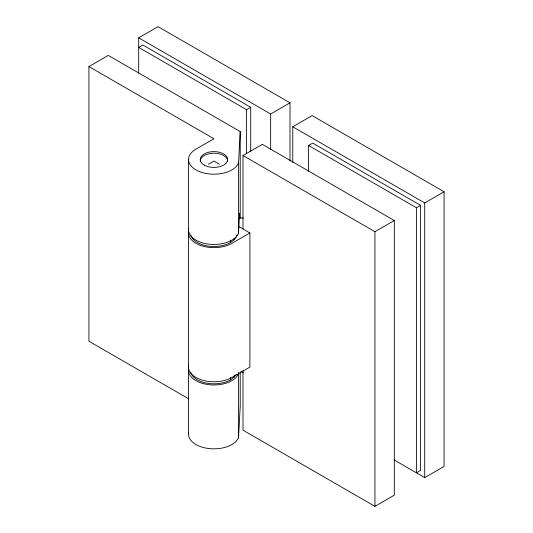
<?xml version="1.0" encoding="UTF-8"?>
<svg xmlns="http://www.w3.org/2000/svg" width="533" height="533" viewBox="0 0 533 533"><rect width="100%" height="100%" fill="white"/><g stroke="black" fill="none" stroke-linecap="round" stroke-linejoin="round"><path stroke-width="0.8" d="M188.669 228.244A25.424 14.677 0 0 0 206.098 243.734A25.424 14.677 0 0 0 235.966 237.112L238.511 233.574L238.511 163.311L240.223 131.571L108.279 55.392L88.918 66.572L88.918 341.22L188.802 398.884M238.511 233.574L239.61 213.193L239.61 218.184M188.669 432.629A25.424 14.677 0 0 0 206.098 448.12A25.424 14.677 0 0 0 235.966 441.504L238.511 437.959L238.597 372.46M238.511 437.959L240.223 406.219L240.223 372.094M236.925 235.066L236.605 236.472L234.26 239.737L230.536 242.542A23.452 13.538 0 0 1 206.704 245.846A23.452 13.538 0 0 1 190.787 235.086M238.511 163.311L235.966 166.856A25.424 14.677 0 0 1 198.476 171.16A25.424 14.677 0 0 1 195.977 149.133L213.953 138.76L88.918 66.572M190.787 372.414A23.452 13.538 0 0 0 206.704 383.167A23.452 13.538 0 0 0 230.536 379.862L234.26 377.058L236.132 374.446M238.511 374.093L235.966 377.63A25.424 14.677 0 0 1 206.098 384.253A25.424 14.677 0 0 1 188.669 368.756M138.7 73.168L138.7 37.83L158.061 26.65L290.005 102.829L290.005 161.086M250.71 107.286L142.851 45.012L138.7 47.41L246.566 109.685L250.71 107.286L250.71 151.325M138.7 37.83L270.651 114.009L290.005 102.829M208.423 164.304L213.953 161.113L219.483 164.304M242.995 228.977L242.995 155.523L262.349 144.343L394.3 220.522L394.3 495.17L374.939 506.35L242.995 430.171L242.995 370.555M292.777 162.572L292.777 126.781L312.131 115.601L444.082 191.78L444.082 466.428L424.721 477.608L394.134 459.946M308.56 145.476L312.711 143.084L420.577 205.358L420.577 470.426L416.426 472.818L416.426 207.75L308.56 145.476L308.56 171.233M188.669 365.565A25.424 14.677 0 0 0 203.006 380.349A25.424 14.677 0 0 0 231.928 377.477L249.904 367.097L249.904 232.968L231.928 243.348A25.424 14.677 0 0 1 203.006 246.213A25.424 14.677 0 0 1 188.669 231.435M242.995 155.523L374.939 231.702L394.3 220.522M416.426 207.75L420.577 205.358M292.777 126.781L424.721 202.96L444.082 191.78M239.384 218.03L243.481 217.99M238.844 226.578L249.904 232.968M241.089 371.588L243.248 372.834M424.721 202.96L424.721 477.608M374.939 231.702L374.939 506.35M270.651 114.009L270.651 149.793M246.566 109.685L246.566 153.724M240.223 131.571L240.223 218.13M234.26 238.138L234.26 239.737M234.26 375.465L234.26 377.058M230.536 240.143L230.536 242.542M230.536 377.471L230.536 379.862M188.529 159.514L188.529 229.776M188.529 232.968L188.529 367.097M188.529 370.288L188.529 434.162M200.261 161.113A13.691 7.902 0 0 1 213.953 153.211A13.691 7.902 0 0 1 227.644 161.113M204.272 165.103A13.691 7.902 0 0 0 227.178 161.559A13.691 7.902 0 0 0 210.408 151.878A13.691 7.902 0 0 0 204.272 165.103"/></g></svg>
